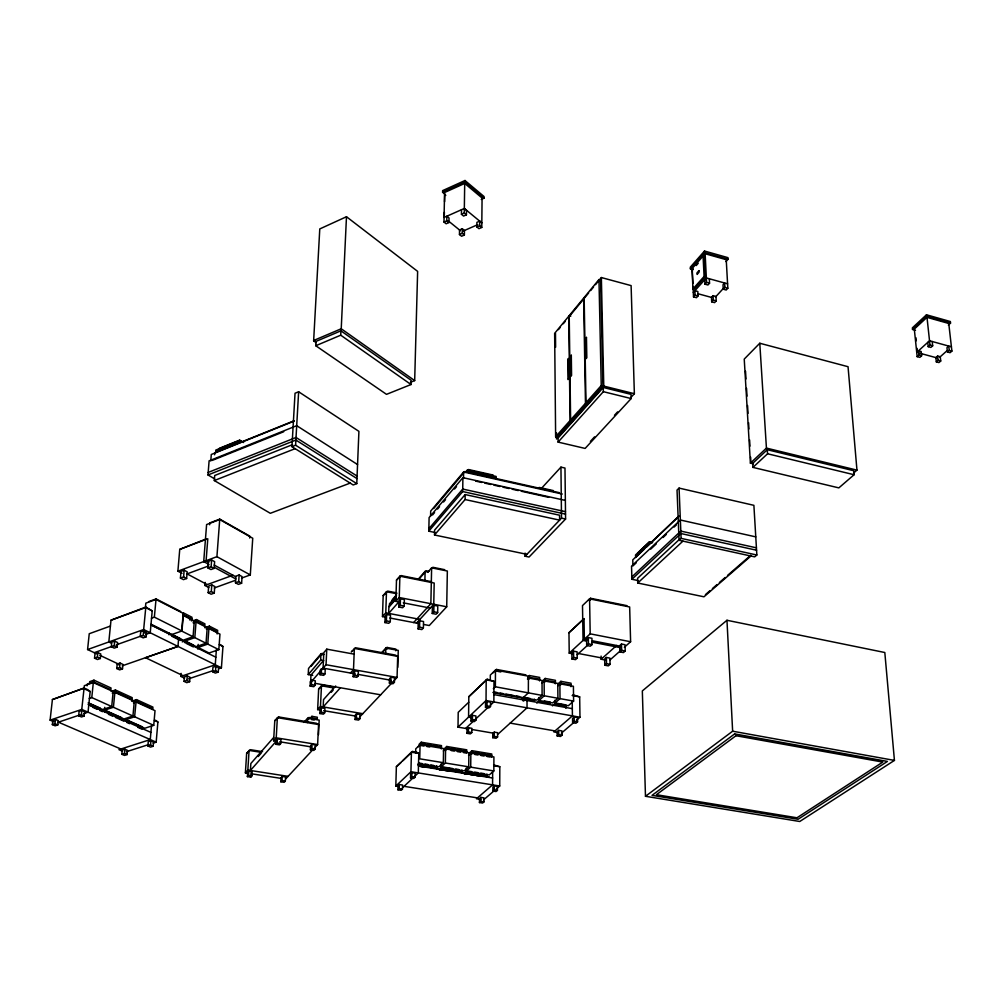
<?xml version="1.0" encoding="UTF-8"?>
<svg xmlns="http://www.w3.org/2000/svg" width="1002" height="1002" viewBox="0 0 1002 1002"><rect width="100%" height="100%" fill="white"/><g stroke="black" fill="none" stroke-linecap="round" stroke-linejoin="round"><path stroke-width="1.5" d="M496.253 788.975L499.722 786.006L499.81 766.743L493.598 764.839M491.644 757.287L491.656 755.683L471.804 752.377M492.658 771.502L492.571 784.854L476.476 798.757L480.709 799.421M492.746 737.685L492.771 733.464L494.237 732.136L497.593 732.712L497.581 736.946L496.115 738.261L492.746 737.685L494.211 736.37L494.237 732.136M492.859 791.054L492.884 787.021L494.262 785.831L497.43 786.345L497.418 790.378L496.04 791.555L492.859 791.054L494.237 789.877L494.262 785.831M471.14 717.557L468.573 717.106L468.811 696.703L487.197 679.206L493.986 681.297L493.861 701.939L490.479 705.12M466.231 768.108L466.18 771.227L489.226 774.972L493.836 770.939L493.911 756.936L470.865 753.103L468.61 755.157M493.31 688.762L495.376 686.796L495.464 670.1L528.43 676.175L528.342 692.908M496.441 671.14L496.453 669.436L525.962 674.885M485.507 707.299L485.544 702.978L487.035 701.563L490.517 702.177L490.492 706.51L488.989 707.913L485.507 707.299L487.01 705.896L487.035 701.563M468.623 728.942L458.002 727.126L486.033 700.548L486.195 679.882L493.986 681.297M486.947 777.314L486.972 774.12M490.291 679.606L490.329 675.072L495.464 670.1M481.248 199.448L484.041 198.208L484.054 196.53L464.991 180.51L442.633 190.618L442.596 192.296L444.988 194.275M479.457 802.552L479.495 798.556L480.835 797.392L483.979 797.893L483.953 801.888L482.601 803.04L479.457 802.552L480.797 801.4L480.835 797.392M470.965 721.002L471.015 716.718L472.468 715.34L475.912 715.942L475.862 720.225L474.409 721.59L470.965 721.002L472.43 719.636L472.468 715.34M466.18 771.227L470.715 767.156L470.865 753.103M448.934 222.532L446.779 220.791L446.867 216.219L449.021 217.96L448.934 222.532L446.14 223.772L443.974 222.031L444.575 192.509L464.703 183.429L482.075 198.008L481.774 227.441L478.969 228.669L476.839 226.928L476.889 222.369L479.72 221.129L481.824 222.882L464.327 208.454L444.074 217.459M471.792 732.537L471.842 728.304L468.435 727.715L467.007 729.055L466.957 733.301L470.351 733.877L471.792 732.537L468.385 731.961L466.957 733.301M471.792 753.98L471.955 750.686L491.782 753.992L491.769 755.583L471.929 752.277L468.635 755.27M481.774 227.441L479.67 225.688L479.72 221.129M467.42 470.013L467.408 471.491L496.153 477.929L496.165 476.451L467.42 470.013L465.416 472.393M468.648 471.529L468.673 469.562L493.197 475.061M467.082 774.108L467.132 770.889L464.014 773.694M468.385 731.961L468.435 727.715M468.723 766.831L468.886 752.778L445.602 748.895L445.364 763.01L440.918 767.119L464.202 770.901L468.723 766.831L445.364 763.01M469.8 754.218L469.813 752.627L471.955 750.686M484.041 198.208L464.966 182.201L464.991 180.51M464.377 235.032L464.452 230.485L462.31 228.757L459.53 229.984L459.455 234.531L461.584 236.247L464.377 235.032L462.248 233.303L462.31 228.757M458.002 727.126L458.215 712.334L468.748 702.202M461.509 209.706L461.434 214.29L463.588 216.056L466.431 214.816L466.494 210.232L464.327 208.454M434.881 532.463L428.806 531.185L462.699 491.556L462.899 477.653L565.353 500.424M463.525 478.417L463.613 471.992L562.285 494.049M465.103 499.547L465.166 494.562L559.554 515.216L559.604 520.138L465.103 499.547L434.505 534.993L526.864 554.331M461.909 773.268L461.947 770.05M466.431 214.816L464.264 213.05L464.703 183.429M418.335 763.449L438.901 766.793L443.335 762.685L443.585 748.569L420.076 744.649L415.73 748.845L415.63 753.078M423.595 624.446L429.282 625.524L446.717 606.786L447.343 571.027L431.624 567.846L427.603 572.38M444.612 750.035L444.637 748.444L446.729 746.477L466.769 749.822L466.744 751.412L446.704 748.068L443.385 750.974M446.554 749.784L446.729 746.477M436.596 769.16L436.659 765.941M440.918 767.119L440.98 764M441.306 748.92L441.343 747.304L421.09 743.935M441.832 770.012L441.907 766.793L438.851 769.611M432.238 613.475L432.376 606.999L433.929 605.296L437.786 606.047L437.661 612.535L436.095 614.226L432.238 613.475L433.803 611.796L433.929 605.296M434.505 534.993L434.605 530.121L465.166 494.562M444.287 216.72L444.374 212.224M444.587 201.74L444.713 195.753L445.827 195.265M428.806 531.185L429.106 517.596L462.899 477.653M430.584 516.08L430.697 511.058L463.613 471.992M431.624 567.846L430.86 603.692L413.638 622.543M418.047 628.868L418.21 622.442L419.725 620.789L423.533 621.528L423.383 627.941L421.867 629.582L418.047 628.868L419.562 627.227L419.725 620.789M415.104 777.239L415.204 773.156L411.922 772.63L410.632 773.845L410.532 777.94L413.813 778.466L415.104 777.239L411.822 776.725L410.532 777.94M398.733 786.532L395.815 786.069L396.366 766.755L411.421 752.201L412.461 751.475L416.544 752.139L418.773 753.404L418.322 772.93L403.105 787.221M419.149 745.814L419.187 744.198L421.241 742.219L441.494 745.601L441.456 747.204L421.203 743.822L418.034 746.878M420.076 744.649L419.738 758.827L443.335 762.685M424.898 580.296L425.111 571.378L428.079 571.979M421.203 743.822L421.241 742.219M395.815 786.069L410.933 771.74L411.421 752.201L418.773 753.404M411.822 776.725L411.922 772.63M397.944 789.789L399.209 788.599L399.322 784.553L402.566 785.054L402.466 789.113L401.201 790.302L397.944 789.789L398.07 785.743L399.322 784.553M411.02 384.53L411.146 380.284L340.918 330.835L315.993 341.406L315.768 345.74L386.509 394.35L411.02 384.53L340.718 335.194L340.918 330.835M410.432 382.301L414.678 380.597L417.634 271.379L346.479 216.733L319.776 228.932L313.639 340.868L316.156 342.596M398.746 606.999L398.946 600.486L400.462 598.77L404.357 599.534L404.182 606.047L402.654 607.763L398.746 606.999L400.261 605.296L400.462 598.77M393.911 680.784L397.068 677.44L397.681 656.373L395.226 655.045L355.585 647.768L351.314 651.864L353.042 650.411M395.953 598.444L388.901 606.473L388.688 613.387L398.771 601.952L395.853 601.388L399.259 597.518L399.886 576.188L401.126 575.611L431.536 581.686M397.769 667.357L398.257 650.386L385.833 648.094L381.812 652.515M390.279 621.653L390.479 615.203L386.622 614.464L385.144 616.13L384.931 622.58L388.801 623.319L390.279 621.653L386.409 620.914L384.931 622.58M389.377 683.113L389.515 678.705L390.905 677.214L394.55 677.866L394.412 682.287L393.009 683.765L389.377 683.113L390.767 681.636L390.905 677.214M392.208 601.513L392.258 599.684L396.078 595.326M395.853 601.388L396.491 580.108L399.886 576.188L434.192 583.039L433.753 604.256L416.494 623.094M395.765 650.799L395.815 649.071L387.01 647.442L382.113 652.816M385.432 617.157L382.476 616.593L385.783 612.836L386.471 591.719L387.724 591.117L396.742 592.883M386.409 620.914L386.622 614.464M385.632 654.268L385.833 648.094M386.947 649.183L387.01 647.442M382.476 616.593L383.177 595.526L386.471 591.719L396.805 593.735M359.893 718.722L360.056 714.426L356.524 713.825L355.222 715.203L355.059 719.499L358.591 720.1L359.893 718.722L356.361 718.121L355.059 719.499M353.142 676.676L354.495 675.173L354.67 670.726L358.365 671.39L358.202 675.836L356.837 677.339L353.142 676.676L353.318 672.242L354.67 670.726M356.361 718.121L356.524 713.825M356.775 483.628L358.916 431.361L298.634 391.769L295.039 393.247L291.945 446.654L353.192 484.981L356.775 483.628L295.59 445.214L291.945 446.654M324.723 712.76L324.924 708.439L321.341 707.825L320.076 709.228L319.876 713.549L323.458 714.15L324.723 712.76L321.128 712.159L319.876 713.549M319.989 674.709L320.202 670.25L321.504 668.747L325.224 669.399L325.011 673.858L323.696 675.373L319.989 674.709L321.291 673.206L321.504 668.747M312.724 675.386L308.228 674.584L320.653 660.093L320.953 653.893L323.972 654.444M285.557 779.08L317.621 744.574L318.573 724.534L316.331 723.244L278.644 716.944L274.786 720.663L273.609 740.791L276.665 741.28M318.498 734.616L319.187 720.125L307.677 718.183L303.882 722.417M322.156 654.995L322.243 653.229L311.108 666.28M320.665 710.13L317.647 709.616L320.477 706.46L321.467 685.806L322.707 685.117L335.031 687.284M321.128 712.159L321.341 707.825M414.678 380.597L341.231 328.769L346.479 216.733M323.446 660.594L310.983 675.072L310.607 682.55L326.051 664.727L326.777 649.158L354.119 654.143M311.822 717.983L311.91 716.33L317.333 717.244L317.258 718.897L308.879 717.482L308.791 719.135M310.407 749.884L310.62 745.676L311.822 744.373L315.279 744.937L315.079 749.145L313.876 750.435L310.407 749.884L311.609 748.582L311.822 744.373M315.079 685.243L315.304 680.821L311.622 680.17L310.332 681.648L310.119 686.069L313.801 686.708L315.079 685.243L311.397 684.591L310.119 686.069M317.647 709.616L318.649 689.013L321.467 685.806L333.491 687.911M308.228 674.584L308.541 668.447L320.953 653.893M307.451 722.542L307.677 718.183M311.397 684.591L311.622 680.17M280.848 781.785L281.074 777.69L282.201 776.475L285.557 777.001L285.332 781.097L284.217 782.299L280.848 781.785L281.975 780.571L282.201 776.475M273.609 740.791L276.226 737.823L277.379 717.645L318.573 724.534M275.988 744.311L276.239 740.09L277.404 738.775L280.911 739.338L280.673 743.572L279.495 744.874L275.988 744.311L277.153 742.996L277.404 738.775M295.59 445.214L298.634 391.769M251.878 775.911L252.141 771.803L248.734 771.264L247.644 772.504L247.381 776.613L250.788 777.139L251.878 775.911L248.471 775.385L247.381 776.613M248.483 773.331L245.39 772.855L246.655 753.241L250.35 749.684L262.574 751.638M245.39 772.855L247.832 770.075L249.085 750.423L261.422 752.389M248.471 775.385L248.734 771.264M250.788 777.139L251.051 773.03M241.545 578.091L250.3 574.923L252.742 538.249L219.714 519.55L206.6 524.56L203.707 561.583L209.055 564.477M249.698 538.024L249.824 536.158L219.751 519.124L209.831 522.919L209.681 524.798M241.607 583.227L238.689 581.636L239.14 574.985L235.946 576.15L235.483 582.801L238.413 584.379L241.607 583.227L242.058 576.576L239.14 574.985M239.678 440.429L239.566 441.945L215.706 451.576L215.818 450.073L239.678 440.429L242.334 442.057M197.97 647.355L209.042 653.003L218.824 649.647L219.964 634.153L208.93 628.542M218.261 672.104L218.586 667.633L215.868 666.28L212.938 667.269L212.612 671.741L215.342 673.081L218.261 672.104L215.543 670.764L212.612 671.741M218.561 668.772L221.417 667.808L222.958 646.49L220.277 644.537M217.146 633.965L217.271 632.199L208.98 627.978L207.752 644.111L197.958 647.492M216.394 649.521L215.267 664.789L180.899 676.413L181.149 673.382M215.543 670.764L215.868 666.28M207.902 567.934L211.121 566.756L211.635 560.03L214.628 561.659L214.127 568.385L210.921 569.562L207.902 567.934L208.416 561.22L211.635 560.03M206.024 643.234L194.814 637.623L184.982 641.055L196.217 646.641L206.024 643.234L207.214 627.665L196.041 621.991L193.248 622.981M208.165 592.67L211.297 591.531L211.798 584.918L214.754 586.471L214.253 593.084L211.121 594.224L208.165 592.67L208.666 586.057L211.798 584.918M209.23 627.891L209.368 626.125L217.659 630.358L217.534 632.112L209.23 627.891L206.237 628.943M203.707 561.583L216.92 556.674L219.751 519.124M197.832 649.133L198.196 644.386M177.893 571.178L206.099 560.694L207.802 538.763L179.746 549.372L177.893 571.178L181.988 573.332M214.628 454.745L214.779 452.754L293.974 420.827M208.867 587.56L204.884 585.456L205.134 582.362M350.174 483.102L270.327 513.3L214.315 480.559L214.704 475.499L292.546 444.65M151.114 624.233L183.228 640.19L193.06 636.746L194.3 621.102L182.99 615.341M189.654 681.711L190.004 677.264L187.274 675.949L184.393 676.914L184.042 681.36L186.785 682.675L189.654 681.711L186.911 680.396L184.042 681.36M194.814 637.623L196.041 621.991M196.367 621.34L196.505 619.562L204.909 623.858L204.771 625.624L196.367 621.34L193.361 622.405M214.616 478.843L207.99 474.961L209.105 460.845L296.705 425.687L357.551 464.54M210.783 460.995L211.284 454.482L294.112 421.103M184.882 642.708L185.019 640.929L193.486 645.125L193.348 646.904L186.084 643.309M191.445 620.914L191.582 619.123L183.078 614.802L181.688 631.06L193.06 636.746M186.911 680.396L187.274 675.949M189.528 619.862L191.845 619.036L191.983 617.257L183.479 612.923L181.951 630.972L171.843 634.529M180.435 578.066L183.591 576.902L184.143 570.213L187.174 571.829L186.623 578.505L183.479 579.657L180.435 578.066L180.999 571.39L184.143 570.213M183.053 675.686L145.515 657.713L177.968 646.415L178.606 638.725L150.939 625.01M180.335 640.453L180.473 638.662L173.133 635.017M171.918 634.416L171.768 636.207L179.107 639.852M153.193 743.121L156.174 742.169L157.903 722.004L155.423 720.188M168.925 634.792L169.075 632.988M147.87 745.951L148.246 741.731L150.914 740.866L153.531 742.019L153.168 746.252L150.5 747.104L147.87 745.951L150.538 745.1L153.168 746.252M151.502 725.586L150.275 739.576L118.95 749.659L122.507 751.187M150.538 745.1L150.914 740.866M153.732 725.335L134.606 716.756L125.663 719.724L144.827 728.241L153.732 725.335L155.022 710.668L135.971 701.989L133.416 702.84M110.42 626.062L89.241 633.727L87.587 649.547L108.83 641.956L110.997 620.2L145.816 607.049L152.204 610.894L150.237 632.776L145.816 634.354M142.159 728.517L142.309 726.838L125.789 719.499L123.046 720.4M151.452 618.196L154.358 617.144L156.061 598.933L180.673 611.483M140.267 636.433L143.223 635.381L143.637 630.784L146.568 632.224L146.154 636.821L143.186 637.873L140.267 636.433L140.681 631.836L143.637 630.784M111.485 643.234L108.83 641.956L143.662 629.532L145.816 607.049M131.638 701.074L131.801 699.396L115.042 691.756M127.091 754.581L127.479 750.373L124.862 749.245L122.231 750.085L121.843 754.293L124.473 755.42L127.091 754.581L124.461 753.454L121.843 754.293M104.446 710.28L123.997 718.985L132.94 716.017L134.306 701.237L114.867 692.382L112.312 693.246M134.606 716.756L136.122 701.362L152.529 708.84M136.347 701.287L136.497 699.609L152.918 707.099L152.767 708.765L136.347 701.287L133.617 702.202M145.415 607.563L145.829 603.154L155.936 599.459L183.391 613.462M125.626 721.177L125.789 719.499M124.461 753.454L124.862 749.245M116.771 668.534L119.614 667.545L120.052 663.048L122.933 664.401L122.494 668.898L119.639 669.875L116.771 668.534L117.209 664.038L120.052 663.048M121.292 719.248L121.455 717.57L104.596 710.067M117.171 647.092L117.61 642.533L114.666 641.117L111.761 642.157L111.31 646.728L114.253 648.131L117.171 647.092L114.215 645.689L111.31 646.728M88.477 703.191L102.73 709.529L111.71 706.51L113.163 691.605L93.324 682.575L84.343 685.681L81.763 709.416L50.1 720.137L52.405 699.559L84.168 688.061L87.625 689.626L90.167 691.505L88.038 712.184L83.592 713.687M101.841 710.994L113.414 707.274L114.867 692.382M115.268 691.681L115.43 689.99L132.189 697.642L132.039 699.321L115.268 691.681L112.537 692.607M104.421 711.771L104.734 707.312M114.215 645.689L114.666 641.117M100.338 658.514L100.789 653.98L97.858 652.603L95.002 653.617L94.539 658.151L97.482 659.529L100.338 658.514L97.394 657.137L94.539 658.151M89.216 698.457L91.783 697.58L93.324 682.575M93.537 681.961L110.871 689.677L111.034 687.986L93.95 680.17L93.775 681.874L87.237 684.141L87.061 685.844M97.394 657.137L97.858 652.603M78.67 715.741L81.35 714.839L81.801 710.493L84.606 711.721L84.155 716.054L81.475 716.969L78.67 715.741L79.12 711.395L81.801 710.493M89.529 683.339L89.704 681.648L93.95 680.17M57.803 724.922L58.266 720.613L55.461 719.398L52.83 720.3L52.342 724.609L55.148 725.811L57.803 724.922L54.985 723.72L52.342 724.609M54.985 723.72L55.461 719.398M52.405 699.559L84.168 688.061M570.614 419.926L569.211 315.668L583.64 298.158L585.469 403.267L570.614 419.926L572.267 420.314L587.122 403.668L585.469 403.267M598.971 279.558L584.153 297.531L585.995 402.666L587.66 403.067L602.928 385.97L600.599 279.996L598.971 279.558L601.25 385.557L585.995 402.666M558.402 329.645L560.356 327.278M563.287 323.734L565.241 321.366M569.149 316.632L588.662 292.947M590.616 290.58L593.547 287.023M595.501 284.656L601.363 277.554L631.11 285.608L634.366 393.698L631.222 397.105M433.628 508.59L464.865 471.541L559.279 492.658M466.707 471.892L468.673 469.562M432.563 514.978L434.555 512.611M437.548 509.079L439.552 506.724M443.548 502.002L445.539 499.647M454.532 489.026L456.524 486.671M428.856 528.755L462.736 489.064L565.491 511.671M326.777 649.158L323.821 652.628L323.082 668.146L354.958 673.832M278.644 716.944L274.786 720.663M401.126 575.611L396.491 580.108M396.529 595.764L389.477 603.818L389.39 606.573L396.454 598.532M273.684 737.472L250.851 763.499L250.4 770.475L276.251 741.217M258.215 756.523L261.184 753.153M725.974 261.572L728.041 259.293L727.94 257.652L704.506 251.039L690.315 267.171L690.391 268.799L693.296 269.601M322.707 685.117L318.649 689.013M690.391 268.799L704.594 252.679L704.506 251.039M692.971 288.902L704.093 276.477L703.078 256.124L704.256 256.462L705.283 276.815L694.148 289.227L692.971 288.902L692.031 268.649L705.132 253.731L726.237 259.681L727.828 288.238L726.199 290.016L723.256 289.202L723.018 284.781L724.646 283.002L724.884 287.436L723.256 289.202M418.222 579.194L425.111 571.378M419.813 578.167L426.301 570.814L428.981 571.353M696.215 265.568L698.231 263.288M430.86 569.474L432.801 567.282L444.7 569.687M555.634 436.734L570.1 420.502L568.71 316.281L554.645 333.353L555.634 436.734L557.262 437.11L571.741 420.89L570.1 420.502M335.67 685.994L323.521 699.596L323.17 706.924L340.404 687.76M601.363 277.554L603.768 386.108L556.511 438.989L556.448 432.764M603.254 387.473L558.076 437.987L558.114 442.107L585.13 448.433L631.16 398.558L631.035 394.35L603.254 387.473L603.342 391.682L558.114 442.107M331.211 692.319L333.152 690.14M350.462 673.031L353.506 669.637L354.345 648.419L397.681 656.373M310.069 718.384L311.91 716.33M693.309 292.471L706.347 277.942L727.577 283.816M693.522 296.88L695.1 295.127L694.887 290.705L697.83 291.519L698.043 295.928L696.465 297.682L693.522 296.88L693.033 286.459M709.316 278.769L709.541 283.203L707.926 284.981L704.97 284.167L706.573 282.376L705.132 253.731M711.47 297.419L713.061 295.678L715.979 296.479L716.217 300.876L714.614 302.617L711.696 301.815L711.47 297.419L697.83 293.699M715.403 297.106L723.519 288.25M711.696 301.815L713.286 300.074L713.061 295.678M540.855 489.026L560.945 467.132L564.978 468.047L565.579 519.036L529.056 557.037L525.086 556.21L525.073 553.091M590.378 441.406L594.562 436.859M614.464 415.279L617.608 411.872M359.856 716.793L391.87 682.938M525.086 556.21L561.508 518.147L560.945 467.132M853.604 473.032L856.961 470.126L848.043 366.707L759.779 343.248L744.236 359.104L750.398 463.149L753.441 463.876M679.068 488.099L677.026 490.066L679.055 540.278L754.706 556.861L756.848 555.008L753.892 505.334L679.068 488.099L681.109 538.375L679.055 540.278M492.796 672.968L496.453 669.436M400.775 762.76L396.366 766.755M402.904 760.706L412.461 751.475M487.197 679.206L468.811 696.703M624.334 647.292L630.609 641.743L629.657 606.974L589.577 598.858L582.5 605.584L583.051 640.416L586.032 640.992M648.745 542.42L635.518 554.983L635.569 556.386L648.782 543.823L648.745 542.42L651.788 543.084M588.337 600.298L590.479 598.257L626.951 605.659M638.299 552.616L649.597 541.882L652.615 542.533M678.329 516.606L632.776 559.855L632.951 565.917L636.283 562.761M635.556 557.488L644.499 549.008M646.728 546.879L679.156 516.118M650.761 549.096L656.323 543.848M662.998 537.548L666.343 534.392M674.133 527.039L676.363 524.935M465.667 728.441L488.375 707.099M573.232 653.918L569.224 653.154L568.961 632.713L584.016 618.585L584.354 639.226L587.059 639.752M583.815 619.011L568.961 632.713M750.398 463.149L766.43 448.094L759.779 343.248M751.863 462.498L750.986 463.312L750.611 457.062M767.294 449.71L752.702 463.362L752.953 467.395L838.849 487.886L854.092 474.735L853.754 470.727L767.294 449.71L767.557 453.768L752.953 467.395M631.836 576.939L680.809 531.098L756.422 547.831M638.036 580.559L631.911 579.281L680.909 533.527L756.56 550.223M527.753 677.026L529.369 675.523L539.677 677.427L539.69 679.106L529.231 677.339L529.244 679.03M527.428 679.018L529.369 677.214L529.369 675.523M679.356 539.452L637.598 578.292L637.735 583.014L703.968 596.804L750.924 556.035M948.343 325.099L950.535 323.107L950.359 321.529L926.474 314.791L912.371 327.867L912.534 329.445L915.502 330.259M637.735 583.014L682.938 541.13M912.534 329.445L926.637 316.381L926.474 314.791M947.429 351.965L949.232 350.362L948.756 346.078L946.953 347.694L947.429 351.965L950.084 352.704L951.9 351.088L948.756 323.471L927 317.346L914.3 329.082L917.181 356.649L919.849 357.376L921.615 355.785L921.164 351.514L918.496 350.788L918.934 355.059L917.181 356.649M439.828 770.275L441.869 768.396L461.922 771.653M569.224 653.154L590.191 633.84L589.577 598.858M573.545 651.162L571.854 652.715L571.942 658.978L575.511 659.654L577.215 658.114L577.114 651.851L573.545 651.162L573.632 657.437L571.942 658.978M588.324 637.585L586.596 639.176L586.696 645.501L590.303 646.19L592.044 644.612L591.932 638.287L588.324 637.585L588.437 643.91L586.696 645.501M523.194 697.63L528.48 692.783M522.042 699.296L524.134 697.367L530.033 698.432M545.05 681.936L545.038 680.245L555.434 682.011L555.421 680.32L545.176 678.442L542.721 680.684L542.733 682.375M542.069 682.813L544.136 680.909L557.763 683.427L557.914 698.256L552.666 702.928L539.026 700.473L539.013 697.517M542.307 682.75L545.188 680.12L545.176 678.442M577.252 654.682L588.174 644.712M916.73 352.391L929.53 340.768L951.412 346.817M498.169 734.003L527.039 707.825L527.027 700.536M528.304 678.003L542.019 680.521L542.107 695.388L536.909 700.097L493.209 692.244M932.211 341.507L932.687 345.803L930.883 347.418L928.203 346.679L929.994 345.064L927 317.346M539.026 700.473L544.236 695.776L544.136 680.909M536.771 703.091L539.953 700.21L539.965 701.901L550.211 703.742L550.198 702.051L544.349 700.999M570.952 686.696L571.04 683.201L560.87 681.335L558.39 683.564L558.415 685.243M557.776 685.694L559.867 683.802L573.407 686.295L573.607 701.087L568.309 705.734L554.757 703.304L554.732 700.348M557.989 685.618L560.895 683.013L560.87 681.335M465.028 774.358L467.12 772.492L486.959 775.723M937.621 356.023L935.843 357.601L936.319 361.86L938.962 362.586L940.74 361.008L940.264 356.75L937.621 356.023L938.085 360.282L936.319 361.86M939.575 357.363L947.103 350.65M605.12 660.005L601.162 659.241L616.618 645.488M554.757 703.304L560.018 698.632L559.867 683.802M606.398 657.45L604.669 658.978L604.795 665.203L608.327 665.879L610.055 664.351L609.917 658.126L606.398 657.45L606.523 663.675L604.795 665.203M621.49 644.036L619.712 645.614L619.875 651.901L623.432 652.59L625.21 651.024L625.048 644.737L621.49 644.036L621.641 650.336L619.875 651.901M552.44 705.884L555.659 703.028L564.376 704.606M610.193 659.779L621.29 649.972M705.433 594.637L710.08 590.591M712.409 588.575L717.056 584.542M719.373 582.525L725.185 577.478M727.515 575.449L750.748 555.258M558.665 730.358L557.125 731.685L557.162 735.906L560.481 736.483L562.034 735.155L561.984 730.934L558.665 730.358L558.715 734.579L557.162 735.906M574.146 717.019L572.555 718.384L572.618 722.655L575.962 723.244L577.553 721.891L577.503 717.62L574.146 717.019L574.209 721.29L572.618 722.655M483.54 799.872L493.936 790.954M561.32 733.213L574.146 722.229M576.476 720.225L579.97 717.232L579.67 696.878L573.019 694.824M383.177 595.526L385.883 593.234M246.655 753.241L248.997 751.249M726.964 620.276L642.332 690.929L645.476 796.289L799.746 821.49L894.435 760.405L884.816 652.515L726.964 620.276L732.637 731.209L645.476 796.289M179.746 549.372L206.399 538.851M442.596 192.296L464.966 182.201M443.974 222.031L446.779 220.791M461.434 214.29L464.264 213.05M459.455 234.531L462.248 233.303M462.999 231.111L477.791 224.636M476.839 226.928L479.67 225.688M341.231 328.769L313.776 340.442L316.319 342.196M313.639 340.868L315.129 340.229M315.768 345.74L340.718 335.194M219.3 448.345L239.678 440.116L243.624 442.533M212.211 460.419L283.716 431.737M208.191 472.43L296.028 437.473L357.088 476.063M207.99 474.961L295.878 440.053L356.975 478.58M214.315 480.559L295.127 448.658M208.654 565.93L187.073 573.895L207.239 584.592M148.897 601.551L156.061 598.933M204.884 585.456L232.94 575.236L235.583 576.676M110.997 620.2L145.666 607.6L152.204 610.894M214.315 587.949L235.345 580.333M235.483 582.801L238.689 581.636M87.587 649.547L94.238 652.678L111.923 646.39M116.345 644.825L141.545 635.869M144.589 632.926L146.568 632.224M193.035 620.802L196.505 619.562M204.746 627.74L209.368 626.125M182.239 641.894L185.019 640.929M122.231 665.816L177.968 646.415L221.417 667.808M111.209 691.43L115.43 689.99M57.853 722.367L79.408 715.09M188.501 678.88L212.837 670.701M132.289 701.024L136.497 699.609M126.377 751.725L148.722 744.561M281.975 780.571L285.332 781.097M399.209 788.599L402.466 789.113M480.797 801.4L483.953 801.888M247.832 770.075L288.1 776.35M251.577 773.807L280.923 778.366M404.057 786.332L477.478 797.893M494.237 789.877L497.418 790.378M418.485 766.004L492.608 778.003M420.665 766.58L423.558 767.056M444.926 770.513L448.007 771.014M470.138 774.596L473.195 775.097M476.251 775.586L479.307 776.087M410.933 771.74L499.722 786.006M470.715 767.156L493.836 770.939M276.226 737.823L317.621 744.574M419.299 763.111L422.193 763.587M425.086 764.063L427.979 764.526M430.873 765.002L433.766 765.465M443.448 767.044L452.691 768.547M455.785 769.048L458.866 769.549M468.66 771.139L471.717 771.64M474.76 772.129L477.816 772.63M480.872 773.131L483.916 773.619M279.733 741.781L311.847 746.991M417.809 764.488L436.634 767.545M418.285 765.478L438.863 768.822M440.88 769.148L464.177 772.918M466.155 773.243L489.214 776.976M277.153 742.996L280.673 743.572M311.609 748.582L315.079 749.145M494.111 765.804L499.81 766.743M446.579 748.181L466.631 751.525L466.619 753.116L463.525 752.602M421.053 745.551L423.946 746.027M426.839 746.515L429.733 746.991M451.188 750.561L454.269 751.074M457.35 751.588L460.444 752.101M474.848 754.493L477.904 754.994M480.96 755.508L484.016 756.009M487.06 756.523L490.116 757.024M311.484 719.586L314.19 720.05M323.684 710.643L355.334 716.029M471.579 729.443L493.735 733.239M320.477 706.46L362.799 713.687M494.211 736.37L497.581 736.946M510.181 723.118L555.02 730.921M558.339 732.7L553.868 731.923L572.418 715.891L572.23 701.337M472.43 719.636L475.862 720.225M558.715 734.579L562.034 735.155M315.179 683.351L380.647 694.812M321.291 673.206L325.011 673.858M487.01 705.896L490.492 706.51M574.209 721.29L577.553 721.891M326.051 664.727L397.068 677.44M357.952 674.371L390.918 680.245M354.495 675.173L358.202 675.836M390.767 681.636L394.412 682.287M486.033 700.548L579.97 717.232M495.376 686.796L542.107 695.388M544.236 695.776L557.914 698.256M560.018 698.632L573.607 701.087M732.637 731.209L894.435 760.405M320.653 660.093L323.684 660.644M494.149 691.969L497.105 692.507M500.061 693.033L503.017 693.572M505.96 694.098L513.35 695.426M516.306 695.952L519.249 696.49M493.209 692.67L523.194 698.056L523.194 701.049M534.467 700.924L524.146 699.07L534.454 700.924L534.454 699.221M539.965 701.901L550.211 703.742M555.672 704.719L565.854 706.548L555.672 704.719L555.659 703.028M493.911 694.611L572.33 708.652M572.155 695.513L579.67 696.878M497.919 671.415L500.875 671.954M571.065 684.88L560.744 683.139L560.769 684.817M578.517 653.517L602.452 658.089M389.866 618.009L417.909 623.357M419.562 627.227L423.383 627.941M573.632 657.437L577.215 658.114M606.523 663.675L610.055 664.351M385.783 612.836L419.901 619.374M403.267 602.828L430.246 608.076M592.458 640.792L620.614 646.265M591.994 642.144L620.301 647.643M400.261 605.296L404.182 606.047M433.803 611.796L437.661 612.535M588.437 643.91L592.044 644.612M621.641 650.336L625.21 651.024M590.191 633.84L630.609 641.743M399.259 597.518L446.717 606.786M561.508 518.147L565.579 519.036M681.109 538.375L756.848 555.008M462.699 491.556L565.516 514.126M475.687 481.11L481.762 482.463M484.805 483.139L490.892 484.492M493.936 485.168L500.011 486.521M503.054 487.197L509.129 488.55M512.172 489.226L518.259 490.579M521.303 491.243L548.67 497.33M539.176 487.435L553.317 490.592M755.771 536.872L680.358 520.013L631.536 566.155L631.911 579.281M766.43 448.094L856.961 470.126M767.557 453.768L854.092 474.735M603.342 391.682L631.16 398.558M603.768 386.108L634.366 393.698M601.25 385.557L602.928 385.97M569.211 315.668L570.814 316.081M919.636 353.18L937.045 357.927M918.934 355.059L921.615 355.785M938.085 360.282L940.74 361.008M695.1 295.127L698.043 295.928M713.286 300.074L716.217 300.876M929.994 345.064L932.687 345.803M949.232 350.362L951.9 351.088M704.093 276.477L705.283 276.815M706.573 282.376L709.541 283.203M724.884 287.436L727.828 288.238M692.031 268.649L693.209 268.974M704.594 252.679L728.041 259.293M926.637 316.381L950.535 323.107M58.392 722.179L120.916 749.033M50.1 720.137L53.883 721.766M81.35 714.839L84.155 716.054M156.174 742.169L81.763 709.416M88.251 702.803L100.162 708.101L100 709.804L88.076 704.519M88.802 704.844L150.901 732.399M92.535 707.237L96.818 709.14M99.674 710.405L102.517 711.671M108.416 714.288L112.612 716.142M115.405 717.382L123.797 721.102M126.841 722.455L129.571 723.669M137.788 727.314L141.896 729.13M91.783 697.58L111.71 706.51M113.414 707.274L132.94 716.017M154.396 720.425L157.903 722.004M83.93 688.687L90.167 691.505M117.209 664.038L119.125 664.94M119.614 667.545L122.494 668.898M94.238 652.678L97.044 653.993M99.837 655.295L119.426 664.501M180.899 676.413L184.606 678.191M177.968 646.415L143.662 629.532M143.223 635.381L146.154 636.821M151.077 624.684L171.805 634.98M178.606 638.725L215.831 657.199M154.358 617.144L181.951 630.972M207.752 644.111L218.824 649.647M219.288 644.649L222.958 646.49M183.328 614.702L191.845 619.036M196.116 621.428L204.508 625.711M211.297 591.531L214.253 593.084M183.591 576.902L186.623 578.505M211.121 566.756L214.127 568.385M206.099 560.694L208.817 562.172M214.215 565.09L232.94 575.236M214.403 567.382L235.821 578.956M216.92 556.674L250.3 574.923M448.758 221.254L460.482 230.748M927.739 342.396L928.203 346.679M915.978 337.787L916.291 340.793M917.081 348.333L917.406 351.339M745.526 371.153L745.989 378.956M746.54 388.338L747.004 396.141M747.555 405.509L748.018 413.325M748.582 422.694L748.945 428.944M749.596 439.878L749.972 446.128M704.744 279.733L704.97 284.167M692.194 268.411L692.896 283.441M649.597 541.882L649.659 543.748M601.1 656.11L601.162 659.241M590.479 598.257L590.516 600.035M565.829 704.857L565.867 708.239M555.484 333.203L555.609 347.206M555.296 682.124L555.308 683.815M539.552 679.231L539.552 680.922M524.134 697.367L524.134 700.774M568.497 358.541L567.733 359.43L567.996 379.558L568.76 378.668L568.497 358.541M571.303 355.247L570.539 356.148L570.814 376.301L571.578 375.412L571.303 355.247M586.458 337.398L585.669 338.325L586.032 358.653L586.821 357.739L586.458 337.398M698.933 270.64L697.029 272.782L697.104 274.423L699.008 272.281L698.933 270.64M734.654 733.915L652.039 795.35L798.093 819.273L887.434 761.42L734.654 733.915M735.982 735.718L656.41 794.711L796.978 817.782L882.787 762.084L735.982 735.718"/></g></svg>
